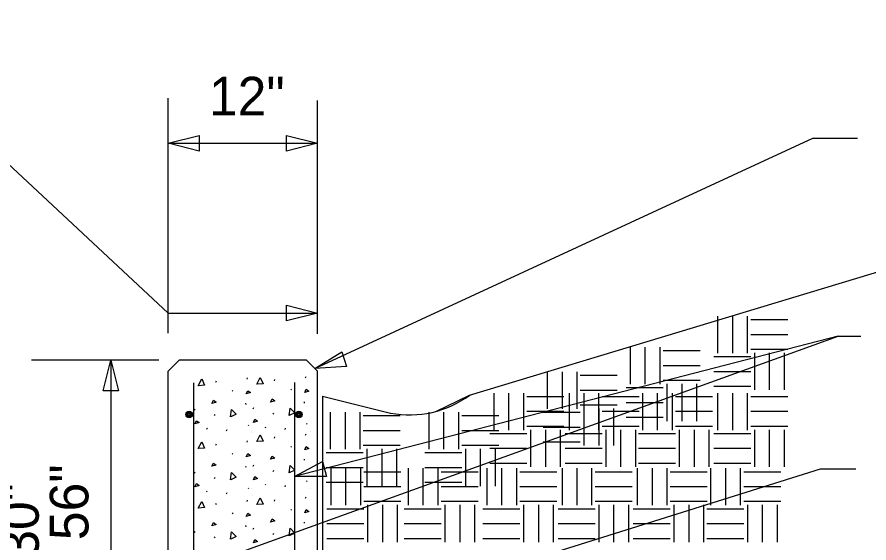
# Model space of a CAD drawing. Extents: x 10000.5 to 10073.8, y 10008 to 10077.9.
# Drawn here: x 10032.84 to 10055.86, y 10063.03 to 10077.24 of the extents above; entities that cross this region are included whole.
import ezdxf

# ---------------------------------------------------------------- set-up
doc = ezdxf.new("R2010")
doc.units = 0
for name, color, linetype in [('Default', 7, 'Continuous'), ('G-ANNO-TEXT', 7, 'Continuous'), ('G-DETL-LINE', 7, 'Continuous'), ('G-DETL-OTLN', 7, 'Continuous'), ('G-DETL-PATT', 7, 'Continuous')]:
    doc.layers.add(name, color=color, linetype=linetype)

# ---------------------------------------------------------------- blocks, each defined once
blk = doc.blocks.new('TERARR')
at = {"layer": 'Default'}
blk.add_lwpolyline([(-0.667, 0.167), (0, 0), (-0.667, -0.167)], close=True, dxfattribs=at)

msp = doc.modelspace()

# ---------------------------------------------------------------- linework, layer by layer
at = {"layer": 'G-ANNO-TEXT'}
for p, q in [((10028.343, 10077.235), (10036.923, 10069.239)), ((10036.923, 10068.697), (10036.923, 10075.047)), ((10040.956, 10068.673), (10040.956, 10074.979)), ((10036.923, 10073.824), (10040.956, 10073.824)), ((10036.923, 10069.239), (10040.956, 10069.239)), ((10055.024, 10068.616), (10040.337, 10064.819)), ((10036.668, 10067.969), (10033.227, 10067.969)), ((10035.373, 10067.969), (10035.373, 10058.409))]:
    msp.add_line(p, q, dxfattribs=at)
for points in [[(10040.882, 10067.741), (10054.34, 10073.963), (10055.549, 10073.963)], [(10037.623, 10062.328), (10055.024, 10068.616), (10055.636, 10068.616)], [(10041.09, 10060.801), (10054.548, 10065.031), (10055.497, 10065.031)]]:
    msp.add_lwpolyline(points, dxfattribs=at)
at = {"layer": 'G-DETL-LINE'}
for p, q in [((10045.067, 10067.017), (10059.823, 10071.478)), ((10037.603, 10067.349), (10037.603, 10048.48)), ((10040.337, 10067.361), (10040.337, 10048.48)), ((10044.151, 10066.579), (10045.067, 10067.017)), ((10041.09, 10066.99), (10042.933, 10066.535)), ((10041.09, 10066.99), (10041.09, 10051.777))]:
    msp.add_line(p, q, dxfattribs=at)
msp.add_arc((10043.444, 10069.236), 2.749, 259.2909, 306.2036, dxfattribs=at)
at = {"layer": 'G-DETL-OTLN'}
for p, q in [((10036.923, 10067.665), (10037.219, 10067.969)), ((10040.66, 10067.969), (10037.219, 10067.969)), ((10040.956, 10067.665), (10040.66, 10067.969)), ((10036.923, 10061.01), (10036.923, 10067.665)), ((10040.956, 10047.956), (10040.956, 10067.665))]:
    msp.add_line(p, q, dxfattribs=at)
for centre, radius in [((10037.49, 10066.498), 0.0915), ((10037.485, 10066.498), 0.0755), ((10037.484, 10066.498), 0.0578), ((10040.449, 10066.498), 0.0915), ((10040.449, 10066.498), 0.0755), ((10040.449, 10066.498), 0.0578), ((10037.482, 10066.498), 0.0428), ((10037.482, 10066.498), 0.029), ((10040.449, 10066.498), 0.0428), ((10040.449, 10066.498), 0.029)]:
    msp.add_circle(centre, radius, dxfattribs=at)
at = {"layer": 'G-DETL-PATT'}
for p, q in [((10051.767, 10069.156), (10051.767, 10068.155)), ((10052.168, 10069.156), (10052.168, 10068.155)), ((10052.568, 10069.156), (10052.568, 10068.155)), ((10052.661, 10069.063), (10053.661, 10069.063)), ((10052.661, 10068.662), (10053.661, 10068.662)), ((10049.403, 10068.316), (10049.403, 10067.315)), ((10049.803, 10068.316), (10049.803, 10067.315)), ((10050.204, 10068.316), (10050.204, 10067.315)), ((10050.296, 10068.222), (10051.297, 10068.222)), ((10052.661, 10068.262), (10053.661, 10068.262)), ((10052.761, 10068.162), (10052.761, 10067.161)), ((10053.161, 10068.162), (10053.161, 10067.161)), ((10053.561, 10068.162), (10053.561, 10067.161)), ((10051.66, 10068.062), (10052.661, 10068.062)), ((10050.296, 10067.822), (10051.297, 10067.822)), ((10039.053, 10067.453), (10039.067, 10067.485)), ((10040.635, 10067.489), (10040.649, 10067.521)), ((10047.162, 10067.649), (10047.162, 10066.649)), ((10047.563, 10067.649), (10047.563, 10066.649)), ((10047.963, 10067.649), (10047.963, 10066.649)), ((10048.056, 10067.556), (10049.056, 10067.556)), ((10051.66, 10067.662), (10052.661, 10067.662)), ((10038.211, 10067.371), (10038.225, 10067.403)), ((10039.793, 10067.408), (10039.807, 10067.439)), ((10050.296, 10067.422), (10051.297, 10067.422)), ((10050.396, 10067.322), (10050.396, 10066.321)), ((10050.797, 10067.322), (10050.797, 10066.321)), ((10051.197, 10067.322), (10051.197, 10066.321)), ((10051.66, 10067.261), (10052.661, 10067.261)), ((10038.655, 10067.144), (10038.669, 10067.123)), ((10040.237, 10067.18), (10040.251, 10067.159)), ((10045.72, 10067.077), (10045.72, 10066.076)), ((10046.12, 10067.077), (10046.12, 10066.076)), ((10046.521, 10067.077), (10046.521, 10066.076)), ((10047.752, 10067.077), (10047.752, 10066.076)), ((10048.056, 10067.156), (10049.056, 10067.156)), ((10048.152, 10067.077), (10048.152, 10066.076)), ((10048.552, 10067.077), (10048.552, 10066.076)), ((10049.296, 10067.222), (10050.296, 10067.222)), ((10049.736, 10067.077), (10049.736, 10066.076)), ((10050.136, 10067.077), (10050.136, 10066.076)), ((10050.536, 10067.077), (10050.536, 10066.076)), ((10051.767, 10067.077), (10051.767, 10066.076)), ((10052.168, 10067.077), (10052.168, 10066.076)), ((10052.568, 10067.077), (10052.568, 10066.076)), ((10039.014, 10066.803), (10039.018, 10066.771)), ((10040.596, 10066.839), (10040.6, 10066.807)), ((10046.613, 10066.984), (10047.614, 10066.984)), ((10048.645, 10066.984), (10049.645, 10066.984)), ((10049.296, 10066.822), (10050.296, 10066.822)), ((10050.629, 10066.984), (10051.63, 10066.984)), ((10052.661, 10066.984), (10053.661, 10066.984)), ((10037.636, 10066.615), (10037.65, 10066.647)), ((10039.217, 10066.651), (10039.232, 10066.683)), ((10041.299, 10066.559), (10041.299, 10065.559)), ((10041.7, 10066.559), (10041.7, 10065.559)), ((10042.1, 10066.559), (10042.1, 10065.559)), ((10043.962, 10066.559), (10043.962, 10065.559)), ((10044.362, 10066.559), (10044.362, 10065.559)), ((10044.762, 10066.559), (10044.762, 10065.559)), ((10046.613, 10066.584), (10047.614, 10066.584)), ((10047.055, 10066.556), (10048.056, 10066.556)), ((10048.056, 10066.756), (10049.056, 10066.756)), ((10048.156, 10066.656), (10048.156, 10065.655)), ((10048.556, 10066.656), (10048.556, 10065.655)), ((10048.645, 10066.584), (10049.645, 10066.584)), ((10048.956, 10066.656), (10048.956, 10065.655)), ((10050.629, 10066.584), (10051.63, 10066.584)), ((10052.661, 10066.584), (10053.661, 10066.584)), ((10038.175, 10066.469), (10038.19, 10066.501)), ((10039.757, 10066.505), (10039.772, 10066.537)), ((10042.193, 10066.466), (10043.193, 10066.466)), ((10044.855, 10066.466), (10045.856, 10066.466)), ((10049.296, 10066.421), (10050.296, 10066.421)), ((10037.958, 10066.126), (10037.972, 10066.105)), ((10038.499, 10066.057), (10038.513, 10066.089)), ((10039.08, 10066.217), (10039.094, 10066.196)), ((10039.54, 10066.163), (10039.554, 10066.141)), ((10040.081, 10066.093), (10040.095, 10066.125)), ((10040.662, 10066.253), (10040.676, 10066.232)), ((10046.613, 10066.183), (10047.614, 10066.183)), ((10046.713, 10066.083), (10046.713, 10065.083)), ((10047.055, 10066.155), (10048.056, 10066.155)), ((10047.114, 10066.083), (10047.114, 10065.083)), ((10047.514, 10066.083), (10047.514, 10065.083)), ((10048.645, 10066.183), (10049.645, 10066.183)), ((10048.745, 10066.083), (10048.745, 10065.083)), ((10049.145, 10066.083), (10049.145, 10065.083)), ((10049.545, 10066.083), (10049.545, 10065.083)), ((10050.629, 10066.183), (10051.63, 10066.183)), ((10050.729, 10066.083), (10050.729, 10065.083)), ((10051.129, 10066.083), (10051.129, 10065.083)), ((10051.53, 10066.083), (10051.53, 10065.083)), ((10052.661, 10066.183), (10053.661, 10066.183)), ((10052.761, 10066.083), (10052.761, 10065.083)), ((10053.161, 10066.083), (10053.161, 10065.083)), ((10053.561, 10066.083), (10053.561, 10065.083)), ((10037.595, 10066.015), (10037.595, 10066.015)), ((10039.176, 10066.051), (10039.176, 10066.051)), ((10039.195, 10066.015), (10039.195, 10066.015)), ((10039.793, 10065.859), (10039.807, 10065.891)), ((10040.635, 10065.941), (10040.649, 10065.973)), ((10040.776, 10066.051), (10040.776, 10066.051)), ((10042.193, 10066.066), (10043.193, 10066.066)), ((10044.855, 10066.066), (10045.856, 10066.066)), ((10045.613, 10065.983), (10046.613, 10065.983)), ((10047.644, 10065.983), (10048.645, 10065.983)), ((10049.628, 10065.983), (10050.629, 10065.983)), ((10051.66, 10065.983), (10052.661, 10065.983)), ((10038.211, 10065.67), (10038.225, 10065.702)), ((10039.053, 10065.752), (10039.067, 10065.784)), ((10040.237, 10065.632), (10040.251, 10065.611)), ((10042.193, 10065.666), (10043.193, 10065.666)), ((10044.855, 10065.666), (10045.856, 10065.666)), ((10047.055, 10065.755), (10048.056, 10065.755)), ((10038.655, 10065.443), (10038.669, 10065.422)), ((10041.192, 10065.466), (10042.193, 10065.466)), ((10042.293, 10065.566), (10042.293, 10064.565)), ((10042.693, 10065.566), (10042.693, 10064.565)), ((10043.093, 10065.566), (10043.093, 10064.565)), ((10043.854, 10065.466), (10044.855, 10065.466)), ((10044.955, 10065.566), (10044.955, 10064.565)), ((10045.355, 10065.566), (10045.355, 10064.565)), ((10045.613, 10065.583), (10046.613, 10065.583)), ((10045.756, 10065.566), (10045.756, 10064.565)), ((10047.644, 10065.583), (10048.645, 10065.583)), ((10049.628, 10065.583), (10050.629, 10065.583)), ((10051.66, 10065.583), (10052.661, 10065.583)), ((10040.596, 10065.291), (10040.6, 10065.259)), ((10045.613, 10065.183), (10046.613, 10065.183)), ((10047.644, 10065.183), (10048.645, 10065.183)), ((10049.628, 10065.183), (10050.629, 10065.183)), ((10051.66, 10065.183), (10052.661, 10065.183)), ((10037.636, 10064.914), (10037.65, 10064.946)), ((10039.014, 10065.102), (10039.018, 10065.07)), ((10039.217, 10065.103), (10039.232, 10065.135)), ((10039.757, 10064.957), (10039.772, 10064.989)), ((10041.192, 10065.065), (10042.193, 10065.065)), ((10041.315, 10065.045), (10041.315, 10064.045)), ((10041.716, 10065.045), (10041.716, 10064.045)), ((10042.116, 10065.045), (10042.116, 10064.045)), ((10042.209, 10064.952), (10043.209, 10064.952)), ((10043.405, 10065.045), (10043.405, 10064.045)), ((10043.805, 10065.045), (10043.805, 10064.045)), ((10043.854, 10065.065), (10044.855, 10065.065)), ((10044.206, 10065.045), (10044.206, 10064.045)), ((10044.298, 10064.952), (10045.299, 10064.952)), ((10045.531, 10065.045), (10045.531, 10064.045)), ((10045.931, 10065.045), (10045.931, 10064.045)), ((10046.332, 10065.045), (10046.332, 10064.045)), ((10046.424, 10064.952), (10047.425, 10064.952)), ((10047.563, 10065.045), (10047.563, 10064.045)), ((10047.963, 10065.045), (10047.963, 10064.045)), ((10048.363, 10065.045), (10048.363, 10064.045)), ((10048.456, 10064.952), (10049.456, 10064.952)), ((10049.594, 10065.045), (10049.594, 10064.045)), ((10049.994, 10065.045), (10049.994, 10064.045)), ((10050.395, 10065.045), (10050.395, 10064.045)), ((10050.487, 10064.952), (10051.488, 10064.952)), ((10051.578, 10065.045), (10051.578, 10064.045)), ((10051.979, 10065.045), (10051.979, 10064.045)), ((10052.379, 10065.045), (10052.379, 10064.045)), ((10052.472, 10064.952), (10053.472, 10064.952)), ((10038.175, 10064.768), (10038.19, 10064.8)), ((10040.662, 10064.705), (10040.676, 10064.684)), ((10039.08, 10064.516), (10039.094, 10064.495)), ((10039.176, 10064.503), (10039.176, 10064.503)), ((10039.54, 10064.615), (10039.554, 10064.593)), ((10040.081, 10064.545), (10040.095, 10064.577)), ((10040.776, 10064.503), (10040.776, 10064.503)), ((10041.192, 10064.665), (10042.193, 10064.665)), ((10042.209, 10064.552), (10043.209, 10064.552)), ((10043.854, 10064.665), (10044.855, 10064.665)), ((10044.298, 10064.552), (10045.299, 10064.552)), ((10046.424, 10064.552), (10047.425, 10064.552)), ((10048.456, 10064.552), (10049.456, 10064.552)), ((10050.487, 10064.552), (10051.488, 10064.552)), ((10052.472, 10064.552), (10053.472, 10064.552)), ((10037.595, 10064.314), (10037.595, 10064.314)), ((10037.958, 10064.426), (10037.972, 10064.404)), ((10038.499, 10064.356), (10038.513, 10064.388)), ((10039.195, 10064.314), (10039.195, 10064.314)), ((10040.635, 10064.24), (10040.649, 10064.272)), ((10038.211, 10064.064), (10038.225, 10064.096)), ((10039.053, 10064.146), (10039.067, 10064.178)), ((10039.793, 10064.159), (10039.807, 10064.191)), ((10042.209, 10064.152), (10043.209, 10064.152)), ((10042.309, 10064.052), (10042.309, 10063.051)), ((10042.709, 10064.052), (10042.709, 10063.051)), ((10043.109, 10064.052), (10043.109, 10063.051)), ((10044.298, 10064.152), (10045.299, 10064.152)), ((10044.398, 10064.052), (10044.398, 10063.051)), ((10044.799, 10064.052), (10044.799, 10063.051)), ((10045.199, 10064.052), (10045.199, 10063.051)), ((10046.424, 10064.152), (10047.425, 10064.152)), ((10046.524, 10064.052), (10046.524, 10063.051)), ((10046.925, 10064.052), (10046.925, 10063.051)), ((10047.325, 10064.052), (10047.325, 10063.051)), ((10048.456, 10064.152), (10049.456, 10064.152)), ((10048.556, 10064.052), (10048.556, 10063.051)), ((10048.956, 10064.052), (10048.956, 10063.051)), ((10049.356, 10064.052), (10049.356, 10063.051)), ((10050.487, 10064.152), (10051.488, 10064.152)), ((10050.587, 10064.052), (10050.587, 10063.051)), ((10050.988, 10064.052), (10050.988, 10063.051)), ((10051.388, 10064.052), (10051.388, 10063.051)), ((10052.472, 10064.152), (10053.472, 10064.152)), ((10052.572, 10064.052), (10052.572, 10063.051)), ((10052.972, 10064.052), (10052.972, 10063.051)), ((10053.372, 10064.052), (10053.372, 10063.051)), ((10038.655, 10063.837), (10038.669, 10063.815)), ((10040.237, 10063.931), (10040.251, 10063.91)), ((10041.208, 10063.952), (10042.209, 10063.952)), ((10043.298, 10063.952), (10044.298, 10063.952)), ((10045.424, 10063.952), (10046.424, 10063.952)), ((10047.455, 10063.952), (10048.456, 10063.952)), ((10049.487, 10063.952), (10050.487, 10063.952)), ((10051.471, 10063.952), (10052.472, 10063.952)), ((10040.596, 10063.59), (10040.6, 10063.559)), ((10041.208, 10063.551), (10042.209, 10063.551)), ((10043.298, 10063.551), (10044.298, 10063.551)), ((10045.424, 10063.551), (10046.424, 10063.551)), ((10047.455, 10063.551), (10048.456, 10063.551)), ((10049.487, 10063.551), (10050.487, 10063.551)), ((10051.471, 10063.551), (10052.472, 10063.551)), ((10037.636, 10063.307), (10037.65, 10063.339)), ((10039.014, 10063.496), (10039.018, 10063.464)), ((10039.217, 10063.402), (10039.232, 10063.434)), ((10038.175, 10063.162), (10038.19, 10063.194)), ((10039.757, 10063.256), (10039.772, 10063.288)), ((10041.208, 10063.151), (10042.209, 10063.151)), ((10043.298, 10063.151), (10044.298, 10063.151)), ((10045.424, 10063.151), (10046.424, 10063.151)), ((10047.455, 10063.151), (10048.456, 10063.151)), ((10049.487, 10063.151), (10050.487, 10063.151)), ((10051.471, 10063.151), (10052.472, 10063.151))]:
    msp.add_line(p, q, dxfattribs=at)
for points in [[(10039.313, 10067.312), (10039.409, 10067.493), (10039.484, 10067.326), (10039.317, 10067.312)], [(10037.731, 10067.275), (10037.827, 10067.456), (10037.902, 10067.29), (10037.735, 10067.275)], [(10039.028, 10067.052), (10039.071, 10067.14), (10039.142, 10067.087), (10039.028, 10067.052)], [(10040.61, 10067.088), (10040.652, 10067.177), (10040.723, 10067.123), (10040.61, 10067.088)], [(10038.105, 10066.798), (10038.148, 10066.886), (10038.219, 10066.833), (10038.105, 10066.798)], [(10039.687, 10066.834), (10039.73, 10066.923), (10039.801, 10066.869), (10039.687, 10066.834)], [(10038.608, 10066.432), (10038.636, 10066.635), (10038.763, 10066.504), (10038.611, 10066.433)], [(10040.189, 10066.469), (10040.218, 10066.672), (10040.345, 10066.54), (10040.193, 10066.47)], [(10037.643, 10066.242), (10037.685, 10066.33), (10037.756, 10066.277), (10037.643, 10066.242)], [(10039.225, 10066.278), (10039.267, 10066.367), (10039.338, 10066.313), (10039.225, 10066.278)], [(10039.313, 10065.763), (10039.409, 10065.945), (10039.484, 10065.778), (10039.317, 10065.763)], [(10037.731, 10065.575), (10037.827, 10065.756), (10037.902, 10065.589), (10037.735, 10065.575)], [(10040.61, 10065.54), (10040.652, 10065.628), (10040.723, 10065.575), (10040.61, 10065.54)], [(10039.028, 10065.351), (10039.071, 10065.44), (10039.142, 10065.386), (10039.028, 10065.351)], [(10038.105, 10065.097), (10038.148, 10065.186), (10038.219, 10065.132), (10038.105, 10065.097)], [(10039.687, 10065.286), (10039.73, 10065.375), (10039.801, 10065.321), (10039.687, 10065.286)], [(10038.608, 10064.731), (10038.636, 10064.934), (10038.763, 10064.803), (10038.611, 10064.733)], [(10040.189, 10064.92), (10040.218, 10065.123), (10040.345, 10064.992), (10040.193, 10064.922)], [(10039.225, 10064.73), (10039.267, 10064.819), (10039.338, 10064.765), (10039.225, 10064.73)], [(10037.643, 10064.541), (10037.685, 10064.63), (10037.756, 10064.576), (10037.643, 10064.541)], [(10039.313, 10064.063), (10039.409, 10064.244), (10039.484, 10064.077), (10039.317, 10064.063)], [(10037.731, 10063.968), (10037.827, 10064.149), (10037.902, 10063.982), (10037.735, 10063.968)], [(10039.028, 10063.744), (10039.071, 10063.833), (10039.142, 10063.78), (10039.028, 10063.744)], [(10040.61, 10063.839), (10040.652, 10063.928), (10040.723, 10063.874), (10040.61, 10063.839)], [(10038.105, 10063.49), (10038.148, 10063.579), (10038.219, 10063.526), (10038.105, 10063.49)], [(10039.687, 10063.585), (10039.73, 10063.674), (10039.801, 10063.62), (10039.687, 10063.585)], [(10038.608, 10063.125), (10038.636, 10063.328), (10038.763, 10063.197), (10038.611, 10063.126)], [(10040.189, 10063.22), (10040.218, 10063.423), (10040.345, 10063.291), (10040.193, 10063.221)], [(10039.225, 10063.029), (10039.267, 10063.118), (10039.338, 10063.065), (10039.225, 10063.029)]]:
    msp.add_lwpolyline(points, dxfattribs=at)

# ---------------------------------------------------------------- block references
at = {"layer": 'G-ANNO-TEXT'}
for p, xscale, yscale, rotation in [((10036.923, 10073.824), 1.25, 1.25, 180), ((10040.882, 10067.741), 1.25, 1.25, -162.55459458414612), ((10035.373, 10067.969), 1.24992, 1.24992, 90.0000000007889), ((10040.337, 10064.819), 1.2500000000000002, 1.2500000000000002, -165.5052429073769)]:
    msp.add_blockref('TERARR', p, dxfattribs=dict(at, xscale=xscale, yscale=yscale, rotation=rotation))
for p, xscale, yscale in [((10040.956, 10073.824), 1.25, 1.25), ((10040.956, 10069.239), 1.24992, 1.24992), ((10040.956, 10069.239), 1.24992, 1.24992)]:
    msp.add_blockref('TERARR', p, dxfattribs=dict(at, xscale=xscale, yscale=yscale))

# ---------------------------------------------------------------- texts
msp.add_text('12"', height=1.044, dxfattribs=at).set_placement((10038.022, 10074.577))
for s, p in [('to 56"', (10034.767, 10061.549)), ('30"', (10033.426, 10062.599))]:
    msp.add_text(s, height=1.044, rotation=90, dxfattribs=at).set_placement(p)

doc.saveas('drawing.dxf')
